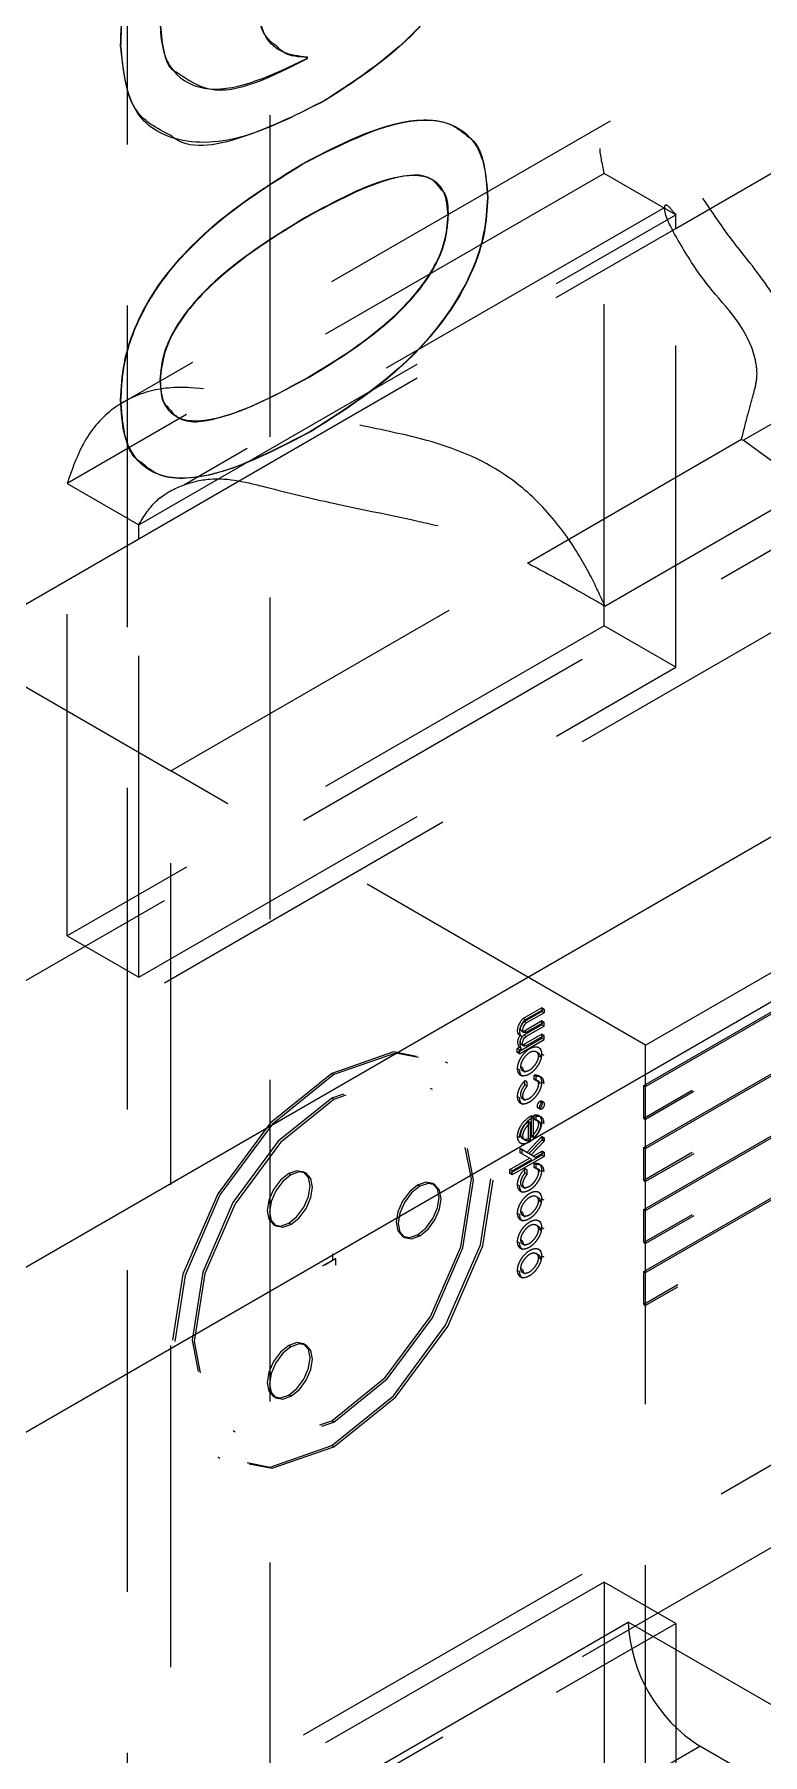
# Model space of a CAD drawing. Header units: millimetres. Extents: x 0 to 841, y 0 to 2287.
# Drawn here: x 575.05 to 577.93, y 208.22 to 215.01 of the extents above; entities that cross this region are included whole.
import ezdxf

# ---------------------------------------------------------------- set-up
doc = ezdxf.new("R2010")
doc.units = ezdxf.units.MM
doc.header["$PDSIZE"] = -1
doc.linetypes.add('HIDDEN', pattern=[1.905, 1.27, -0.635])

msp = doc.modelspace()

# ---------------------------------------------------------------- linework, layer by layer
at = {"color": 7, "linetype": 'HIDDEN', "lineweight": 18}
for p, q in [((575.4159, 215.8496), (575.4159, 205.8061)), ((575.9816, 205.8061), (575.9816, 215.8496)), ((575.3906, 214.9693), (575.392, 214.9685)), ((576.1268, 214.925), (576.1283, 214.9242)), ((576.1268, 214.9198), (576.1283, 214.9189)), ((576.1283, 214.9189), (576.1283, 214.9242)), ((577.3241, 214.6719), (575.3909, 213.5558)), ((577.5833, 214.2479), (578.3137, 214.6695)), ((576.1091, 214.504), (576.1105, 214.5032)), ((577.3004, 214.4659), (575.1791, 213.2413)), ((577.3004, 212.6793), (577.3004, 214.4659)), ((577.5833, 214.3026), (577.3004, 214.4659)), ((575.462, 213.078), (577.5833, 214.3026)), ((577.5401, 214.3314), (575.6434, 213.2365)), ((576.6841, 214.3008), (576.6855, 214.2999)), ((577.5833, 214.2479), (577.5833, 214.3026)), ((575.462, 213.0232), (577.5833, 214.2479)), ((577.5833, 212.516), (577.5833, 214.2479)), ((577.8504, 213.4118), (579.2662, 214.2292)), ((576.1338, 213.662), (576.1353, 213.6611)), ((575.3906, 213.5715), (575.392, 213.5707)), ((576.9975, 212.9273), (577.8436, 213.4158)), ((578.1092, 213.2226), (577.8504, 213.4118)), ((575.1791, 211.4547), (575.1791, 213.2413)), ((575.1791, 213.2413), (575.462, 213.078)), ((577.3036, 212.7575), (578.1092, 213.2226)), ((575.462, 213.0232), (575.462, 213.078)), ((574.4635, 210.9599), (578.016, 213.0107)), ((574.7316, 212.6016), (575.462, 213.0232)), ((575.462, 211.2914), (575.462, 213.0232)), ((577.4645, 211.0239), (580.9547, 213.0387)), ((575.5892, 212.1065), (577.005, 212.9238)), ((577.4575, 210.8647), (580.9476, 212.8795)), ((577.4645, 210.8606), (580.9547, 212.8754)), ((578.3137, 212.856), (574.7316, 210.7881)), ((580.9476, 212.7489), (577.4575, 210.734)), ((580.9547, 212.7448), (577.4645, 210.7299)), ((577.3004, 212.6793), (575.1791, 211.4547)), ((577.5833, 212.516), (577.3004, 212.6793)), ((574.7316, 212.6016), (575.5892, 212.1065)), ((577.4575, 210.6197), (580.9476, 212.6345)), ((577.4645, 210.6156), (580.9547, 212.6305)), ((575.462, 211.2914), (577.5833, 212.516)), ((580.9476, 212.5039), (577.4575, 210.4891)), ((580.9547, 212.4998), (577.4645, 210.485)), ((577.4575, 210.3747), (580.9476, 212.3896)), ((577.4645, 210.3707), (580.9547, 212.3855)), ((580.9476, 212.2589), (577.4575, 210.2441)), ((580.9547, 212.2549), (577.4645, 210.24)), ((577.4575, 210.1298), (580.9476, 212.1446)), ((577.4645, 210.1257), (580.9547, 212.1405)), ((575.5892, 204.7576), (575.5892, 212.1065)), ((577.4645, 211.0239), (575.5892, 212.1065)), ((580.8919, 211.9818), (577.4575, 209.9991)), ((580.8906, 211.9729), (577.4645, 209.9951)), ((575.1791, 211.4547), (575.462, 211.2914)), ((577.0549, 211.1711), (576.9808, 211.1283)), ((577.0549, 211.1711), (577.0549, 211.1563)), ((577.0634, 211.1662), (577.0549, 211.1711)), ((576.9893, 211.1234), (576.9808, 211.1283)), ((577.0549, 211.1039), (576.9837, 211.0628)), ((577.0549, 211.1563), (576.9859, 211.1165)), ((577.0549, 211.1191), (576.9859, 211.0793)), ((576.9944, 211.1116), (576.9859, 211.1165)), ((577.0634, 211.1662), (576.9893, 211.1234)), ((577.0634, 211.1514), (576.9944, 211.1116)), ((577.0634, 211.1142), (576.9944, 211.0744)), ((577.0634, 211.1514), (577.0549, 211.1563)), ((577.0549, 211.1039), (577.0549, 211.1191)), ((577.0634, 211.1142), (577.0549, 211.1191)), ((577.0634, 211.099), (577.0549, 211.1039)), ((577.0634, 211.1662), (577.0634, 211.1514)), ((577.0634, 211.099), (577.0634, 211.1142)), ((576.9573, 210.9947), (577.0549, 211.051)), ((576.9658, 210.9898), (577.0634, 211.0461)), ((576.9677, 211.0622), (576.9761, 211.0573)), ((576.9771, 211.0568), (576.9686, 211.0617)), ((576.9755, 211.0787), (576.984, 211.0738)), ((577.0549, 211.0669), (576.9837, 211.0258)), ((576.9922, 211.0579), (576.9837, 211.0628)), ((576.9944, 211.0744), (576.9859, 211.0793)), ((577.0634, 211.099), (576.9922, 211.0579)), ((577.0634, 211.062), (576.9922, 211.0209)), ((577.0549, 211.051), (577.0549, 211.0669)), ((577.0634, 211.062), (577.0549, 211.0669)), ((577.0634, 211.0461), (577.0549, 211.051)), ((577.0634, 211.0461), (577.0634, 211.062)), ((576.9573, 211.0106), (576.965, 211.015)), ((576.9573, 210.9947), (576.9573, 211.0106)), ((576.9658, 211.0057), (576.9573, 211.0106)), ((576.9658, 210.9898), (576.9573, 210.9947)), ((576.9735, 211.0101), (576.965, 211.015)), ((576.9658, 211.0057), (576.9735, 211.0101)), ((576.9658, 210.9898), (576.9658, 211.0057)), ((576.9744, 211.0257), (576.9829, 211.0208)), ((576.9922, 211.0209), (576.9837, 211.0258)), ((577.041, 210.9919), (577.0325, 210.9968)), ((577.0507, 210.9755), (577.0422, 210.9804)), ((577.0514, 211.0081), (577.0429, 211.013)), ((577.0634, 210.9829), (577.0549, 210.9878)), ((577.4645, 210.8606), (577.4645, 211.0239)), ((576.233, 210.9072), (576.2245, 210.9121)), ((576.683, 210.9518), (576.6745, 210.9567)), ((576.9658, 210.9265), (576.9573, 210.9314)), ((576.9693, 210.9062), (576.9778, 210.9013)), ((576.9785, 210.9339), (576.97, 210.9388)), ((576.9797, 210.9224), (576.9882, 210.9175)), ((577.0242, 210.888), (577.0242, 210.9047)), ((577.0327, 210.8998), (577.0242, 210.9047)), ((577.0327, 210.8831), (577.0327, 210.8998)), ((577.0531, 210.8962), (577.0446, 210.9011)), ((576.623, 210.8478), (576.6145, 210.8527)), ((576.988, 210.867), (576.988, 210.8838)), ((576.9965, 210.8789), (576.988, 210.8838)), ((576.9965, 210.8621), (576.988, 210.867)), ((576.9965, 210.8621), (576.9965, 210.8789)), ((577.0327, 210.8831), (577.0242, 210.888)), ((577.0492, 210.8724), (577.0407, 210.8773)), ((577.0634, 210.872), (577.0549, 210.8769)), ((577.4575, 210.8647), (577.4645, 210.8606)), ((577.4575, 210.734), (577.4575, 210.8647)), ((577.4645, 210.7299), (577.4645, 210.8606)), ((576.233, 210.8092), (576.2245, 210.8141)), ((576.9658, 210.8157), (576.9573, 210.8206)), ((576.9693, 210.7953), (576.9778, 210.7904)), ((576.9796, 210.8116), (576.988, 210.8067)), ((577.039, 210.7758), (577.0475, 210.7709)), ((577.055, 210.7962), (577.0465, 210.8011)), ((577.055, 210.7717), (577.0465, 210.7766)), ((577.0625, 210.7969), (577.054, 210.8018)), ((577.0016, 210.6548), (577.0016, 210.7227)), ((577.0101, 210.7178), (577.0016, 210.7227)), ((577.0101, 210.6499), (577.0101, 210.7178)), ((577.0131, 210.6619), (577.0131, 210.7439)), ((577.0215, 210.739), (577.0131, 210.7439)), ((577.0215, 210.657), (577.0215, 210.739)), ((577.0242, 210.7306), (577.0242, 210.7473)), ((577.0327, 210.7424), (577.0242, 210.7473)), ((577.0327, 210.7257), (577.0242, 210.7306)), ((577.0327, 210.7257), (577.0327, 210.7424)), ((577.0486, 210.7164), (577.0401, 210.7213)), ((577.0531, 210.7388), (577.0446, 210.7437)), ((577.0634, 210.7146), (577.0549, 210.7195)), ((577.4575, 210.734), (577.4645, 210.7299)), ((577.4645, 210.6156), (577.4645, 210.7299)), ((576.9658, 210.6583), (576.9573, 210.6632)), ((576.9693, 210.6379), (576.9778, 210.633)), ((576.9743, 210.6582), (576.9767, 210.6569)), ((576.9823, 210.6537), (576.9828, 210.6533)), ((576.995, 210.6), (577.0549, 210.6622)), ((577.0101, 210.6499), (577.0016, 210.6548)), ((577.0549, 210.6487), (577.0034, 210.5952)), ((577.0035, 210.5951), (577.0634, 210.6573)), ((577.0634, 210.6438), (577.0119, 210.5903)), ((577.0215, 210.657), (577.0131, 210.6619)), ((577.0549, 210.6622), (577.0549, 210.6487)), ((577.0634, 210.6573), (577.0549, 210.6622)), ((577.0634, 210.6438), (577.0549, 210.6487)), ((577.0634, 210.6573), (577.0634, 210.6438)), ((577.0549, 210.5893), (576.9286, 210.5164)), ((576.9286, 210.5325), (577.0061, 210.5772)), ((577.0634, 210.5844), (576.9371, 210.5115)), ((576.9371, 210.5276), (577.0146, 210.5723)), ((576.9686, 210.5989), (576.9686, 210.6152)), ((576.995, 210.6), (576.9686, 210.6152)), ((576.9771, 210.6103), (576.9686, 210.6152)), ((577.0061, 210.5772), (576.9686, 210.5989)), ((576.9771, 210.594), (576.9686, 210.5989)), ((576.9771, 210.594), (576.9771, 210.6103)), ((577.0034, 210.5952), (576.995, 210.6)), ((577.0034, 210.5952), (576.995, 210.6)), ((577.0203, 210.5854), (577.0034, 210.5952)), ((577.0119, 210.5903), (577.0034, 210.5952)), ((577.0146, 210.5723), (577.0061, 210.5772)), ((577.0146, 210.5723), (577.0061, 210.5772)), ((577.0203, 210.5854), (577.0549, 210.6054)), ((577.0288, 210.5805), (577.0203, 210.5854)), ((577.0288, 210.5805), (577.0203, 210.5854)), ((577.0288, 210.5805), (577.0634, 210.6005)), ((577.0549, 210.6054), (577.0549, 210.5893)), ((577.0634, 210.6005), (577.0549, 210.6054)), ((577.0634, 210.5844), (577.0549, 210.5893)), ((577.0634, 210.6005), (577.0634, 210.5844)), ((577.4575, 210.6197), (577.4645, 210.6156)), ((577.4575, 210.4891), (577.4575, 210.6197)), ((577.4645, 210.485), (577.4645, 210.6156)), ((576.0633, 210.5118), (576.0548, 210.5167)), ((576.1233, 210.5177), (576.1148, 210.5226)), ((576.9286, 210.5164), (576.9286, 210.5325)), ((576.9371, 210.5276), (576.9286, 210.5325)), ((576.9371, 210.5115), (576.9286, 210.5164)), ((576.9371, 210.5115), (576.9371, 210.5276)), ((576.988, 210.5192), (576.988, 210.536)), ((576.9965, 210.5311), (576.988, 210.536)), ((576.9965, 210.5143), (576.988, 210.5192)), ((576.9965, 210.5143), (576.9965, 210.5311)), ((577.0242, 210.5401), (577.0242, 210.5569)), ((577.0327, 210.552), (577.0242, 210.5569)), ((577.0327, 210.5352), (577.0242, 210.5401)), ((577.0327, 210.5352), (577.0327, 210.552)), ((577.0492, 210.5246), (577.0407, 210.5295)), ((577.0531, 210.5484), (577.0446, 210.5533)), ((577.0634, 210.5242), (577.0549, 210.5291)), ((576.5724, 210.4662), (576.5639, 210.4711)), ((576.6324, 210.4722), (576.6239, 210.4771)), ((576.9658, 210.4679), (576.9573, 210.4728)), ((576.9693, 210.4475), (576.9778, 210.4426)), ((576.9796, 210.4638), (576.988, 210.4589)), ((577.041, 210.4206), (577.0325, 210.4255)), ((577.0514, 210.4368), (577.0429, 210.4417)), ((577.4575, 210.4891), (577.4645, 210.485)), ((577.4645, 210.3707), (577.4645, 210.485)), ((576.9658, 210.3552), (576.9573, 210.3601)), ((576.9785, 210.3625), (576.97, 210.3674)), ((577.0507, 210.4042), (577.0422, 210.4091)), ((577.0634, 210.4115), (577.0549, 210.4164)), ((577.4575, 210.3747), (577.4645, 210.3707)), ((577.4575, 210.2441), (577.4575, 210.3747)), ((577.4645, 210.24), (577.4645, 210.3707)), ((575.9948, 210.3147), (576.0033, 210.3099)), ((576.0633, 210.3158), (576.0548, 210.3207)), ((576.9693, 210.3348), (576.9778, 210.3299)), ((576.9797, 210.351), (576.9882, 210.3461)), ((577.041, 210.3079), (577.0325, 210.3128)), ((577.0507, 210.2915), (577.0422, 210.2964)), ((577.0514, 210.3241), (577.0429, 210.329)), ((577.0634, 210.2988), (577.0549, 210.3037)), ((576.5039, 210.2692), (576.5124, 210.2643)), ((576.5724, 210.2703), (576.5639, 210.2752)), ((576.9658, 210.2425), (576.9573, 210.2474)), ((576.9693, 210.2221), (576.9778, 210.2172)), ((576.9785, 210.2498), (576.97, 210.2547)), ((576.9797, 210.2383), (576.9882, 210.2334)), ((577.4575, 210.2441), (577.4645, 210.24)), ((577.4645, 210.1257), (577.4645, 210.24)), ((577.041, 210.1952), (577.0325, 210.2001)), ((577.0507, 210.1788), (577.0422, 210.1837)), ((577.0514, 210.2114), (577.0429, 210.2163)), ((577.0634, 210.1861), (577.0549, 210.191)), ((576.9658, 210.1298), (576.9573, 210.1347)), ((576.9693, 210.1095), (576.9778, 210.1046)), ((576.9785, 210.1372), (576.97, 210.1421)), ((576.9797, 210.1257), (576.9882, 210.1208)), ((577.4575, 210.1298), (577.4645, 210.1257)), ((577.4575, 209.9991), (577.4575, 210.1298)), ((577.4645, 209.9951), (577.4645, 210.1257)), ((577.4575, 209.9991), (577.4645, 209.9951)), ((577.4645, 203.8907), (577.4645, 209.9951)), ((576.0633, 209.8329), (576.0548, 209.8378)), ((576.1233, 209.8388), (576.1148, 209.8437)), ((575.9948, 209.6359), (576.0033, 209.631)), ((576.0633, 209.6369), (576.0548, 209.6418)), ((576.233, 209.5354), (576.2245, 209.5403)), ((575.8346, 209.5017), (575.8431, 209.4968)), ((576.233, 209.4374), (576.2245, 209.4423)), ((574.4635, 207.3476), (578.016, 209.3984)), ((575.7746, 209.3978), (575.7831, 209.3929)), ((578.3137, 209.2437), (574.7316, 207.1758)), ((577.3004, 208.9037), (575.1791, 207.6791)), ((577.3004, 208.9037), (577.3004, 207.117)), ((577.5833, 208.7404), (577.3004, 208.9037)), ((575.462, 207.5158), (577.5833, 208.7404)), ((577.5833, 208.7404), (577.5833, 207.0085))]:
    msp.add_line(p, q, dxfattribs=at)
at = {"color": 7, "linetype": 'Continuous', "lineweight": 25}
for p, q in [((576.1268, 214.9198), (576.1268, 214.925)), ((576.1988, 214.755), (576.2002, 214.7542)), ((576.8393, 214.3711), (576.8408, 214.3703)), ((576.1247, 214.294), (576.1261, 214.2932)), ((575.5458, 213.6499), (575.5473, 213.6491)), ((576.1425, 213.4479), (576.1439, 213.4471)), ((571.7389, 208.2554), (580.5071, 213.3171)), ((580.7899, 212.8272), (572.0218, 207.7655)), ((576.1937, 208.0512), (577.3958, 208.7451)), ((578.1029, 208.3369), (577.3958, 208.7451)), ((576.4766, 207.5613), (577.6786, 208.2552)), ((578.1029, 208.0103), (577.6786, 208.2552))]:
    msp.add_line(p, q, dxfattribs=at)
at = {"color": 7, "linetype": 'Continuous'}
for p, q in [((576.2288, 210.1748), (576.1869, 210.1506)), ((576.2398, 210.1792), (576.1979, 210.155)), ((576.2398, 210.1792), (576.1979, 210.155)), ((576.2288, 210.1748), (576.2288, 210.1989)), ((576.2398, 210.1792), (576.2398, 210.155)), ((576.2398, 210.1792), (576.2398, 210.155))]:
    msp.add_line(p, q, dxfattribs=at)
at = {"color": 7, "linetype": 'HIDDEN', "lineweight": 18, "flags": 128}
for points in [[(576.9686, 211.0617), (576.9635, 211.0658), (576.9601, 211.0723), (576.9588, 211.0807), (576.9596, 211.0904), (576.9624, 211.1007), (576.9672, 211.111), (576.9735, 211.1204), (576.9808, 211.1283)], [(576.9771, 211.0568), (576.972, 211.0609), (576.9686, 211.0674), (576.9673, 211.0758), (576.9681, 211.0855), (576.9709, 211.0958), (576.9757, 211.1061), (576.9819, 211.1155), (576.9893, 211.1234)], [(576.9859, 211.0793), (576.98, 211.0776), (576.9751, 211.0789), (576.9719, 211.0829), (576.9708, 211.0892), (576.9719, 211.0967), (576.9751, 211.1044), (576.98, 211.1114), (576.9859, 211.1165)], [(576.9944, 211.0744), (576.9885, 211.0727), (576.9836, 211.074), (576.9804, 211.078), (576.9793, 211.0843), (576.9804, 211.0918), (576.9836, 211.0995), (576.9885, 211.1065), (576.9944, 211.1116)], [(576.9837, 211.0258), (576.9782, 211.0247), (576.9737, 211.0262), (576.9707, 211.0302), (576.9697, 211.0362), (576.9707, 211.0434), (576.9737, 211.0508), (576.9782, 211.0576), (576.9837, 211.0628)], [(576.9922, 211.0209), (576.9867, 211.0198), (576.9822, 211.0213), (576.9792, 211.0253), (576.9782, 211.0313), (576.9792, 211.0385), (576.9822, 211.0459), (576.9867, 211.0527), (576.9922, 211.0579)], [(576.2245, 209.4423), (576.4681, 209.6389), (576.6745, 209.9173), (576.8125, 210.2354), (576.8609, 210.5446), (576.8125, 210.7979), (576.6745, 210.9566), (576.4681, 210.9968), (576.2245, 210.9121)], [(576.233, 209.4374), (576.4766, 209.634), (576.683, 209.9125), (576.821, 210.2305), (576.8694, 210.5397), (576.821, 210.793), (576.683, 210.9517), (576.4766, 210.9919), (576.233, 210.9072)], [(576.2245, 210.9121), (575.981, 210.7156), (575.7745, 210.4371), (575.6366, 210.119), (575.5881, 209.8098), (575.6366, 209.5566), (575.7745, 209.3978), (575.981, 209.3577), (576.2245, 209.4423)], [(576.233, 210.9072), (575.9895, 210.7107), (575.783, 210.4322), (575.6451, 210.1141), (575.5966, 209.8049), (575.6451, 209.5517), (575.783, 209.3929), (575.9895, 209.3528), (576.233, 209.4374)], [(576.2245, 209.5403), (576.4356, 209.7106), (576.6145, 209.952), (576.7341, 210.2276), (576.7761, 210.4956), (576.7341, 210.7151), (576.6145, 210.8527), (576.4356, 210.8875), (576.2245, 210.8141)], [(576.233, 209.5354), (576.4441, 209.7057), (576.623, 209.9471), (576.7426, 210.2227), (576.7846, 210.4907), (576.7426, 210.7102), (576.623, 210.8478), (576.4441, 210.8826), (576.233, 210.8092)], [(576.2245, 210.8141), (576.0135, 210.6438), (575.8345, 210.4024), (575.715, 210.1268), (575.673, 209.8588), (575.715, 209.6393), (575.8345, 209.5017), (576.0135, 209.4669), (576.2245, 209.5403)], [(576.233, 210.8092), (576.022, 210.6389), (575.843, 210.3975), (575.7235, 210.1219), (575.6815, 209.8539), (575.7235, 209.6344), (575.843, 209.4968), (576.022, 209.462), (576.233, 209.5354)], [(577.0465, 210.8011), (577.0424, 210.7978), (577.039, 210.7932), (577.0367, 210.7879), (577.0359, 210.7827), (577.0367, 210.7785), (577.039, 210.7758), (577.0424, 210.7752), (577.0465, 210.7766)], [(577.055, 210.7962), (577.0509, 210.7929), (577.0475, 210.7883), (577.0452, 210.783), (577.0444, 210.7778), (577.0452, 210.7736), (577.0475, 210.7709), (577.0509, 210.7703), (577.055, 210.7717)], [(577.0465, 210.7766), (577.0506, 210.7799), (577.054, 210.7845), (577.0563, 210.7898), (577.0571, 210.795), (577.0563, 210.7992), (577.054, 210.8018), (577.0506, 210.8025), (577.0465, 210.8011)], [(577.055, 210.7717), (577.059, 210.775), (577.0625, 210.7796), (577.0648, 210.7849), (577.0656, 210.7901), (577.0648, 210.7943), (577.0625, 210.7969), (577.059, 210.7976), (577.055, 210.7962)], [(576.0548, 210.5167), (576.0224, 210.4905), (575.9948, 210.4533), (575.9764, 210.4109), (575.97, 210.3697), (575.9764, 210.3359), (575.9948, 210.3148), (576.0224, 210.3094), (576.0548, 210.3207)], [(576.0633, 210.5118), (576.0308, 210.4856), (576.0033, 210.4484), (575.9849, 210.406), (575.9785, 210.3648), (575.9849, 210.331), (576.0033, 210.3099), (576.0308, 210.3045), (576.0633, 210.3158)], [(576.0548, 210.3207), (576.0873, 210.3469), (576.1148, 210.384), (576.1332, 210.4264), (576.1397, 210.4677), (576.1332, 210.5014), (576.1148, 210.5226), (576.0873, 210.5279), (576.0548, 210.5167)], [(576.0633, 210.3158), (576.0958, 210.342), (576.1233, 210.3791), (576.1417, 210.4215), (576.1482, 210.4628), (576.1417, 210.4965), (576.1233, 210.5177), (576.0958, 210.523), (576.0633, 210.5118)], [(576.5639, 210.4711), (576.5315, 210.4449), (576.5039, 210.4078), (576.4856, 210.3654), (576.4791, 210.3242), (576.4856, 210.2904), (576.5039, 210.2692), (576.5315, 210.2639), (576.5639, 210.2752)], [(576.5724, 210.4662), (576.54, 210.44), (576.5124, 210.4029), (576.494, 210.3605), (576.4876, 210.3193), (576.494, 210.2855), (576.5124, 210.2643), (576.54, 210.259), (576.5724, 210.2703)], [(576.5639, 210.2752), (576.5964, 210.3014), (576.6239, 210.3385), (576.6423, 210.3809), (576.6488, 210.4221), (576.6423, 210.4559), (576.6239, 210.4771), (576.5964, 210.4824), (576.5639, 210.4711)], [(576.5724, 210.2703), (576.6049, 210.2965), (576.6324, 210.3336), (576.6508, 210.376), (576.6573, 210.4172), (576.6508, 210.451), (576.6324, 210.4722), (576.6049, 210.4775), (576.5724, 210.4662)], [(576.0548, 209.8378), (576.0224, 209.8116), (575.9948, 209.7745), (575.9764, 209.7321), (575.97, 209.6908), (575.9764, 209.6571), (575.9948, 209.6359), (576.0224, 209.6305), (576.0548, 209.6418)], [(576.0633, 209.8329), (576.0308, 209.8067), (576.0033, 209.7696), (575.9849, 209.7272), (575.9785, 209.6859), (575.9849, 209.6522), (576.0033, 209.631), (576.0308, 209.6256), (576.0633, 209.6369)], [(576.0548, 209.6418), (576.0873, 209.668), (576.1148, 209.7052), (576.1332, 209.7476), (576.1397, 209.7888), (576.1332, 209.8226), (576.1148, 209.8437), (576.0873, 209.8491), (576.0548, 209.8378)], [(576.0633, 209.6369), (576.0958, 209.6631), (576.1233, 209.7003), (576.1417, 209.7427), (576.1482, 209.7839), (576.1417, 209.8177), (576.1233, 209.8388), (576.0958, 209.8442), (576.0633, 209.8329)]]:
    msp.add_lwpolyline(points, dxfattribs=at)
at = {"color": 7, "linetype": 'HIDDEN', "lineweight": 18}
for centre in [(576.9971, 211.036), (577.0056, 211.0311)]:
    msp.add_arc(centre, 0.0383, 137.97877, 213.19898, dxfattribs=at)
at = {"color": 7, "linetype": 'Continuous', "lineweight": 25}
msp.add_arc((578.0099, 208.7731), 0.6147, 182.60548, 237.39452, dxfattribs=at)
for points, knots in [([(576.8393, 215.6594), (576.8345, 215.5922), (576.825, 215.4579), (576.726, 215.2376), (576.5208, 214.964), (576.3315, 214.8411), (576.1988, 214.755)], [0, 0, 0, 0, 0.186896, 0.373408, 0.560454, 1, 1, 1, 1]), ([(576.8408, 215.6586), (576.836, 215.5914), (576.8264, 215.4571), (576.7275, 215.2368), (576.5222, 214.9631), (576.333, 214.8403), (576.2002, 214.7542)], [0, 0, 0, 0, 0.186896, 0.373408, 0.560454, 1, 1, 1, 1]), ([(575.3906, 214.9693), (575.3919, 215.0241), (575.3942, 215.1219), (575.4306, 215.2295), (575.4467, 215.2767)], [0, 0, 0, 0, 0.5605669, 1, 1, 1, 1]), ([(576.1268, 214.925), (576.0943, 214.9284), (576.0294, 214.9352), (575.9424, 215.0105), (575.9317, 215.1175), (575.9253, 215.1827)], [0, 0, 0, 0, 0.280952, 0.561359, 1, 1, 1, 1]), ([(575.5458, 215.063), (575.548, 215.0257), (575.5523, 214.9511), (575.6069, 214.8402), (575.788, 214.7577), (575.9914, 214.8549), (576.1268, 214.9198)], [0, 0, 0, 0, 0.125783, 0.251438, 0.501292, 1, 1, 1, 1]), ([(575.5473, 215.0621), (575.5501, 215.0259), (575.5558, 214.9536), (575.5786, 214.8801), (575.6089, 214.8668), (575.6141, 214.8645)], [0, 0, 0, 0, 0.452924, 0.905391, 1, 1, 1, 1]), ([(576.1988, 214.755), (576.0939, 214.7006), (575.8844, 214.592), (575.6128, 214.5735), (575.4205, 214.6996), (575.4006, 214.8794), (575.3906, 214.9693)], [0, 0, 0, 0, 0.281081, 0.561004, 0.78058, 1, 1, 1, 1]), ([(576.1283, 214.9242), (576.0943, 214.9255), (576.0461, 214.9272), (576.0149, 214.9599), (576.0057, 214.9695)], [0, 0, 0, 0, 0.705105, 1, 1, 1, 1]), ([(576.2002, 214.7542), (576.0974, 214.7031), (575.8922, 214.6012), (575.6666, 214.5527), (575.5942, 214.6112), (575.5884, 214.6158)], [0, 0, 0, 0, 0.480515, 0.959052, 1, 1, 1, 1]), ([(576.1091, 214.504), (576.2762, 214.5903), (576.4855, 214.6982), (576.6948, 214.6666), (576.7794, 214.6107), (576.8313, 214.5085), (576.8366, 214.4169), (576.8393, 214.3711)], [0, 0, 0, 0, 0.498571, 0.624047, 0.74937, 0.874591, 1, 1, 1, 1]), ([(576.7623, 214.6111), (576.7668, 214.6083), (576.7993, 214.5873), (576.8311, 214.5053), (576.8375, 214.4153), (576.8408, 214.3703)], [0, 0, 0, 0, 0.073335, 0.536321, 1, 1, 1, 1]), ([(575.3906, 213.5715), (575.3931, 213.619), (575.3981, 213.714), (575.4483, 213.8718), (575.5329, 214.0208), (575.744, 214.277), (575.9469, 214.4032), (576.1091, 214.504)], [0, 0, 0, 0, 0.125298, 0.250402, 0.375539, 0.5009, 1, 1, 1, 1]), ([(576.6841, 214.3008), (576.6813, 214.3326), (576.6758, 214.3964), (576.6043, 214.4658), (576.4133, 214.4517), (576.2403, 214.3571), (576.1247, 214.294)], [0, 0, 0, 0, 0.12494, 0.249776, 0.498918, 1, 1, 1, 1]), ([(576.6589, 214.3998), (576.6471, 214.4153), (576.605, 214.4704), (576.4109, 214.4466), (576.2402, 214.3546), (576.1261, 214.2932)], [0, 0, 0, 0, 0.115235, 0.409057, 1, 1, 1, 1]), ([(576.8393, 214.3711), (576.8368, 214.3246), (576.8318, 214.2317), (576.7816, 214.0776), (576.7005, 213.932), (576.4998, 213.6746), (576.3012, 213.5485), (576.1425, 213.4479)], [0, 0, 0, 0, 0.125348, 0.250544, 0.375839, 0.501288, 1, 1, 1, 1]), ([(576.8408, 214.3703), (576.8382, 214.3238), (576.8332, 214.2309), (576.783, 214.0768), (576.7019, 213.9312), (576.5012, 213.6737), (576.3026, 213.5477), (576.1439, 213.4471)], [0, 0, 0, 0, 0.125348, 0.250544, 0.375839, 0.501288, 1, 1, 1, 1]), ([(576.1338, 213.662), (576.2486, 213.7318), (576.4203, 213.8363), (576.6088, 214.0454), (576.6764, 214.1967), (576.6815, 214.2661), (576.6841, 214.3008)], [0, 0, 0, 0, 0.500924, 0.750026, 0.874946, 1, 1, 1, 1]), ([(576.1247, 214.294), (576.0069, 214.2224), (575.8305, 214.1152), (575.6338, 213.9119), (575.5557, 213.758), (575.5491, 213.6859), (575.5458, 213.6499)], [0, 0, 0, 0, 0.501183, 0.75055, 0.875267, 1, 1, 1, 1]), ([(576.1261, 214.2932), (576.0083, 214.2216), (575.8319, 214.1144), (575.6352, 213.911), (575.5571, 213.7572), (575.5505, 213.6851), (575.5473, 213.6491)], [0, 0, 0, 0, 0.501183, 0.75055, 0.875267, 1, 1, 1, 1]), ([(575.5458, 213.6499), (575.5489, 213.6165), (575.5549, 213.5499), (575.6312, 213.4792), (575.8318, 213.4968), (576.0129, 213.5958), (576.1338, 213.662)], [0, 0, 0, 0, 0.124919, 0.249719, 0.49894, 1, 1, 1, 1]), ([(575.5473, 213.6491), (575.5481, 213.6131), (575.5491, 213.5695), (575.5716, 213.5489), (575.5755, 213.5453)], [0, 0, 0, 0, 0.8244592, 1, 1, 1, 1]), ([(576.1425, 213.4479), (575.9714, 213.3581), (575.7574, 213.2459), (575.5389, 213.269), (575.4517, 213.3258), (575.3984, 213.4303), (575.3932, 213.5244), (575.3906, 213.5715)], [0, 0, 0, 0, 0.498832, 0.62425, 0.74948, 0.874644, 1, 1, 1, 1]), ([(576.1439, 213.4471), (575.9739, 213.3588), (575.7611, 213.2484), (575.544, 213.2649), (575.4943, 213.3056), (575.4715, 213.3243)], [0, 0, 0, 0, 0.682699, 0.854345, 1, 1, 1, 1])]:
    msp.add_open_spline(points, degree=3, knots=knots, dxfattribs=at)
at = {"color": 7, "linetype": 'HIDDEN', "lineweight": 18}
for points, knots in [([(575.392, 214.9685), (575.3933, 215.0233), (575.3956, 215.1211), (575.4321, 215.2287), (575.4481, 215.2759)], [0, 0, 0, 0, 0.5605669, 1, 1, 1, 1]), ([(576.0057, 214.9695), (575.9911, 214.9803), (575.9373, 215.0201), (575.9311, 215.1137), (575.9267, 215.1819)], [0, 0, 0, 0, 0.2708111, 1, 1, 1, 1]), ([(575.5884, 214.6158), (575.5337, 214.6435), (575.4175, 214.7023), (575.4009, 214.8764), (575.392, 214.9685)], [0, 0, 0, 0, 0.471332, 1, 1, 1, 1]), ([(575.6141, 214.8645), (575.6549, 214.8366), (575.7867, 214.7462), (575.9888, 214.8484), (576.1283, 214.9189)], [0, 0, 0, 0, 0.309544, 1, 1, 1, 1]), ([(576.1105, 214.5032), (576.2767, 214.588), (576.4847, 214.6942), (576.6924, 214.6692), (576.7404, 214.6293), (576.7623, 214.6111)], [0, 0, 0, 0, 0.683409, 0.855404, 1, 1, 1, 1]), ([(578.1092, 213.2226), (578.1183, 213.2788), (578.1378, 213.3983), (578.1308, 213.5995), (578.0688, 213.8072), (577.9548, 214.0215), (577.8238, 214.1734), (577.7126, 214.3329), (577.5987, 214.5068), (577.4789, 214.6574), (577.3662, 214.6942), (577.3043, 214.6688), (577.2729, 214.5855), (577.2916, 214.5044), (577.3004, 214.4659)], [0, 0, 0, 0, 0.061108, 0.130136, 0.206542, 0.279471, 0.400853, 0.500921, 0.602941, 0.719465, 0.790615, 0.860987, 0.934084, 1, 1, 1, 1]), ([(575.392, 213.5707), (575.3945, 213.6182), (575.3995, 213.7132), (575.4497, 213.871), (575.5343, 214.02), (575.7455, 214.2762), (575.9483, 214.4024), (576.1105, 214.5032)], [0, 0, 0, 0, 0.125298, 0.250402, 0.375539, 0.5009, 1, 1, 1, 1]), ([(576.6855, 214.2999), (576.6848, 214.3343), (576.6839, 214.376), (576.6627, 214.3962), (576.6589, 214.3998)], [0, 0, 0, 0, 0.821624, 1, 1, 1, 1]), ([(576.1353, 213.6611), (576.25, 213.731), (576.4218, 213.8355), (576.6102, 214.0446), (576.6778, 214.1959), (576.6829, 214.2653), (576.6855, 214.2999)], [0, 0, 0, 0, 0.500924, 0.750026, 0.874946, 1, 1, 1, 1]), ([(577.8436, 213.4158), (577.8519, 213.4494), (577.8667, 213.5097), (577.8907, 213.5937), (577.9087, 213.664), (577.8842, 213.8436), (577.7394, 213.9715), (577.614, 214.1618), (577.5418, 214.292), (577.538, 214.3375), (577.5467, 214.3477), (577.5707, 214.3181), (577.5833, 214.3026)], [0, 0, 0, 0, 0.059051, 0.106137, 0.14919, 0.200818, 0.503348, 0.66512, 0.796711, 0.863295, 0.928368, 1, 1, 1, 1]), ([(577.3036, 212.7575), (577.2853, 212.7978), (577.2464, 212.8837), (577.1559, 213.0367), (577.0181, 213.2006), (576.7999, 213.3548), (576.54, 213.4322), (576.247, 213.4869), (575.9605, 213.5611), (575.7002, 213.6306), (575.4941, 213.6134), (575.3452, 213.5379), (575.2392, 213.4115), (575.1984, 213.2961), (575.1791, 213.2413)], [0, 0, 0, 0, 0.061108, 0.130136, 0.206542, 0.279471, 0.400853, 0.500921, 0.602941, 0.719465, 0.790615, 0.860987, 0.934084, 1, 1, 1, 1]), ([(575.5755, 213.5453), (575.5882, 213.5293), (575.6332, 213.4727), (575.8372, 213.5006), (576.0159, 213.5968), (576.1353, 213.6611)], [0, 0, 0, 0, 0.1157392, 0.4094649, 1, 1, 1, 1]), ([(575.4715, 213.3243), (575.4672, 213.3271), (575.4338, 213.3479), (575.4014, 213.432), (575.3952, 213.5244), (575.392, 213.5707)], [0, 0, 0, 0, 0.069815, 0.534551, 1, 1, 1, 1]), ([(577.8436, 213.4158), (577.8449, 213.415), (577.8471, 213.4137), (577.8494, 213.4124), (577.8504, 213.4118)], [0, 0, 0, 0, 0.56, 1, 1, 1, 1]), ([(575.462, 213.078), (575.4839, 213.1134), (575.5256, 213.181), (575.631, 213.2366), (575.7795, 213.2747), (575.9844, 213.2211), (576.3053, 213.1436), (576.5846, 213.0934), (576.8123, 213.0311), (576.8883, 213.0149), (576.9514, 212.9813), (576.981, 212.9466), (576.9975, 212.9273)], [0, 0, 0, 0, 0.071632, 0.136705, 0.203289, 0.33488, 0.496652, 0.799182, 0.85081, 0.893863, 0.940949, 1, 1, 1, 1]), ([(577.005, 212.9238), (577.0036, 212.9245), (577.0011, 212.9256), (576.9986, 212.9268), (576.9975, 212.9273)], [0, 0, 0, 0, 0.56, 1, 1, 1, 1]), ([(577.005, 212.9238), (577.0617, 212.8934), (577.1629, 212.8391), (577.2606, 212.7825), (577.3036, 212.7575)], [0, 0, 0, 0, 0.559981, 1, 1, 1, 1]), ([(577.0549, 210.9878), (577.0547, 210.9907), (577.0544, 210.997), (577.0512, 211.0053), (577.0451, 211.0125), (577.0352, 211.0166), (577.0218, 211.0159), (577.0061, 211.0095), (576.9904, 210.9979), (576.977, 210.983), (576.9671, 210.9675), (576.961, 210.9532), (576.9578, 210.9412), (576.9575, 210.9345), (576.9573, 210.9314)], [0, 0, 0, 0, 0.053784, 0.117806, 0.194259, 0.284674, 0.388205, 0.5, 0.611795, 0.715326, 0.805741, 0.882194, 0.946216, 1, 1, 1, 1]), ([(576.9573, 210.9314), (576.9575, 210.9286), (576.9578, 210.9223), (576.961, 210.9139), (576.9671, 210.9067), (576.977, 210.9026), (576.9904, 210.9033), (577.0061, 210.9097), (577.0218, 210.9214), (577.0352, 210.9362), (577.0451, 210.9517), (577.0512, 210.966), (577.0544, 210.978), (577.0547, 210.9847), (577.0549, 210.9878)], [0, 0, 0, 0, 0.053784, 0.117806, 0.194259, 0.284674, 0.388205, 0.5, 0.611795, 0.715326, 0.805741, 0.882194, 0.946216, 1, 1, 1, 1]), ([(577.0422, 210.9804), (577.0415, 210.9844), (577.0399, 210.9927), (577.031, 210.9984), (577.0196, 210.9996), (577.0061, 210.995), (576.9926, 210.984), (576.9812, 210.9696), (576.9723, 210.9536), (576.9708, 210.9436), (576.97, 210.9388)], [0, 0, 0, 0, 0.111736, 0.23533, 0.367087, 0.5, 0.632913, 0.76467, 0.888264, 1, 1, 1, 1]), ([(576.97, 210.9388), (576.9708, 210.9348), (576.9723, 210.9265), (576.9812, 210.9209), (576.9926, 210.9197), (577.0061, 210.9242), (577.0196, 210.9353), (577.031, 210.9496), (577.0399, 210.9656), (577.0415, 210.9757), (577.0422, 210.9804)], [0, 0, 0, 0, 0.111736, 0.23533, 0.367087, 0.5, 0.632913, 0.76467, 0.888264, 1, 1, 1, 1]), ([(577.0507, 210.9755), (577.05, 210.9796), (577.0487, 210.9874), (577.0433, 210.9902), (577.0407, 210.9916)], [0, 0, 0, 0, 0.519592, 1, 1, 1, 1]), ([(576.9658, 210.9265), (576.966, 210.9237), (576.9663, 210.9173), (576.9695, 210.9091), (576.9735, 210.9034), (576.9772, 210.902), (576.978, 210.9017)], [0, 0, 0, 0, 0.247673, 0.542489, 0.894549, 1, 1, 1, 1]), ([(576.9785, 210.9339), (576.9792, 210.9299), (576.9805, 210.9221), (576.9859, 210.9192), (576.9885, 210.9179)], [0, 0, 0, 0, 0.519592, 1, 1, 1, 1]), ([(577.0549, 210.8769), (577.0544, 210.8819), (577.0533, 210.8924), (577.0433, 210.9046), (577.0315, 210.9047), (577.0242, 210.9047)], [0, 0, 0, 0, 0.262326, 0.545229, 1, 1, 1, 1]), ([(577.0634, 210.872), (577.0628, 210.8771), (577.0618, 210.8875), (577.0518, 210.8997), (577.04, 210.8998), (577.0327, 210.8998)], [0, 0, 0, 0, 0.262326, 0.545229, 1, 1, 1, 1]), ([(576.988, 210.8838), (576.9833, 210.8786), (576.9738, 210.8684), (576.964, 210.8505), (576.9583, 210.8339), (576.9576, 210.8249), (576.9573, 210.8206)], [0, 0, 0, 0, 0.289345, 0.578702, 0.796119, 1, 1, 1, 1]), ([(576.9573, 210.8206), (576.9575, 210.8177), (576.9578, 210.8114), (576.961, 210.803), (576.9671, 210.7958), (576.977, 210.7917), (576.9904, 210.7924), (577.0061, 210.7989), (577.0218, 210.8105), (577.0352, 210.8253), (577.0451, 210.8409), (577.0512, 210.8551), (577.0544, 210.8672), (577.0547, 210.8738), (577.0549, 210.8769)], [0, 0, 0, 0, 0.053784, 0.117806, 0.194259, 0.284674, 0.388205, 0.5, 0.611795, 0.715326, 0.805741, 0.882194, 0.946216, 1, 1, 1, 1]), ([(576.988, 210.867), (576.9849, 210.863), (576.9789, 210.8551), (576.9725, 210.842), (576.9693, 210.8293), (576.9711, 210.8191), (576.9767, 210.8125), (576.9849, 210.8092), (576.9949, 210.8095), (577.0061, 210.8137), (577.0173, 210.8224), (577.0273, 210.8337), (577.0355, 210.8465), (577.0411, 210.8595), (577.0429, 210.8718), (577.0397, 210.8808), (577.0333, 210.8865), (577.0273, 210.8875), (577.0242, 210.888)], [0, 0, 0, 0, 0.06591, 0.127752, 0.184575, 0.240344, 0.300579, 0.365486, 0.4327, 0.5, 0.5673, 0.634514, 0.699421, 0.759656, 0.815425, 0.872248, 0.93409, 1, 1, 1, 1]), ([(576.9965, 210.8621), (576.9934, 210.8581), (576.9874, 210.8502), (576.981, 210.8371), (576.9777, 210.8243), (576.9796, 210.8143), (576.9837, 210.8087), (576.9873, 210.8075), (576.9883, 210.8071)], [0, 0, 0, 0, 0.203709, 0.394847, 0.570471, 0.742836, 0.929007, 1, 1, 1, 1]), ([(577.0488, 210.872), (577.0485, 210.8731), (577.0473, 210.8774), (577.0416, 210.8814), (577.0357, 210.8825), (577.0327, 210.8831)], [0, 0, 0, 0, 0.134118, 0.553275, 1, 1, 1, 1]), ([(576.9658, 210.8157), (576.966, 210.8128), (576.9663, 210.8065), (576.9695, 210.7983), (576.9735, 210.7925), (576.9772, 210.7912), (576.978, 210.7909)], [0, 0, 0, 0, 0.247673, 0.542489, 0.894549, 1, 1, 1, 1]), ([(577.0131, 210.7439), (577.0056, 210.7396), (576.9901, 210.7309), (576.9725, 210.7092), (576.9627, 210.6897), (576.9581, 210.6755), (576.9576, 210.6672), (576.9573, 210.6632)], [0, 0, 0, 0, 0.284269, 0.585299, 0.73536, 0.873926, 1, 1, 1, 1]), ([(576.9573, 210.6632), (576.9575, 210.6603), (576.9578, 210.654), (576.961, 210.6456), (576.9671, 210.6384), (576.977, 210.6343), (576.9904, 210.635), (577.0061, 210.6415), (577.0218, 210.6531), (577.0352, 210.6679), (577.0451, 210.6835), (577.0512, 210.6977), (577.0544, 210.7098), (577.0547, 210.7165), (577.0549, 210.7195)], [0, 0, 0, 0, 0.053784, 0.117806, 0.194259, 0.284674, 0.388205, 0.5, 0.611795, 0.715326, 0.805741, 0.882194, 0.946216, 1, 1, 1, 1]), ([(577.0215, 210.739), (577.014, 210.7347), (576.9986, 210.726), (576.9809, 210.7043), (576.9711, 210.6848), (576.9666, 210.6706), (576.9661, 210.6623), (576.9658, 210.6583)], [0, 0, 0, 0, 0.284269, 0.585299, 0.73536, 0.873926, 1, 1, 1, 1]), ([(577.0016, 210.7227), (576.9976, 210.7193), (576.9895, 210.7125), (576.9795, 210.6986), (576.9722, 210.6842), (576.969, 210.67), (576.9722, 210.6594), (576.9795, 210.6534), (576.9895, 210.6511), (576.9976, 210.6536), (577.0016, 210.6548)], [0, 0, 0, 0, 0.133809, 0.265222, 0.38803, 0.5, 0.61197, 0.734778, 0.866191, 1, 1, 1, 1]), ([(577.0101, 210.7178), (577.0061, 210.7144), (576.998, 210.7076), (576.988, 210.6937), (576.9807, 210.6793), (576.9775, 210.6651), (576.9807, 210.6545), (576.988, 210.6485), (576.998, 210.6462), (577.0061, 210.6487), (577.0101, 210.6499)], [0, 0, 0, 0, 0.133809, 0.265222, 0.38803, 0.5, 0.61197, 0.734778, 0.866191, 1, 1, 1, 1]), ([(577.0131, 210.6619), (577.0196, 210.6684), (577.0292, 210.6779), (577.038, 210.6943), (577.0421, 210.7061), (577.0424, 210.7168), (577.0388, 210.7243), (577.0326, 210.7293), (577.0271, 210.7301), (577.0242, 210.7306)], [0, 0, 0, 0, 0.267845, 0.395145, 0.51294, 0.624534, 0.740912, 0.866836, 1, 1, 1, 1]), ([(577.0215, 210.657), (577.028, 210.6635), (577.0376, 210.673), (577.0465, 210.6894), (577.0506, 210.7012), (577.0509, 210.7119), (577.0473, 210.7194), (577.0411, 210.7244), (577.0356, 210.7252), (577.0327, 210.7257)], [0, 0, 0, 0, 0.267845, 0.395145, 0.51294, 0.624534, 0.740912, 0.866836, 1, 1, 1, 1]), ([(577.0549, 210.7195), (577.0544, 210.7246), (577.0533, 210.7351), (577.0433, 210.7473), (577.0315, 210.7473), (577.0242, 210.7473)], [0, 0, 0, 0, 0.262326, 0.54523, 1, 1, 1, 1]), ([(577.0634, 210.7146), (577.0628, 210.7197), (577.0618, 210.7302), (577.0518, 210.7424), (577.04, 210.7424), (577.0327, 210.7424)], [0, 0, 0, 0, 0.262326, 0.54523, 1, 1, 1, 1]), ([(576.988, 210.536), (576.9833, 210.5308), (576.9738, 210.5205), (576.964, 210.5027), (576.9583, 210.4861), (576.9576, 210.4771), (576.9573, 210.4728)], [0, 0, 0, 0, 0.289345, 0.578702, 0.796119, 1, 1, 1, 1]), ([(576.9573, 210.4728), (576.9575, 210.4699), (576.9578, 210.4636), (576.961, 210.4552), (576.9671, 210.448), (576.977, 210.4439), (576.9904, 210.4446), (577.0061, 210.4511), (577.0218, 210.4627), (577.0352, 210.4775), (577.0451, 210.4931), (577.0512, 210.5073), (577.0544, 210.5193), (577.0547, 210.526), (577.0549, 210.5291)], [0, 0, 0, 0, 0.053784, 0.117806, 0.194259, 0.284674, 0.388205, 0.5, 0.611795, 0.715326, 0.805741, 0.882194, 0.946216, 1, 1, 1, 1]), ([(576.988, 210.5192), (576.9849, 210.5152), (576.9789, 210.5073), (576.9725, 210.4942), (576.9693, 210.4815), (576.9711, 210.4712), (576.9767, 210.4647), (576.9849, 210.4614), (576.9949, 210.4617), (577.0061, 210.4659), (577.0173, 210.4745), (577.0273, 210.4859), (577.0355, 210.4986), (577.0411, 210.5117), (577.0429, 210.524), (577.0397, 210.533), (577.0333, 210.5387), (577.0273, 210.5396), (577.0242, 210.5401)], [0, 0, 0, 0, 0.06591, 0.127752, 0.184575, 0.240344, 0.300579, 0.365486, 0.4327, 0.5, 0.5673, 0.634514, 0.699421, 0.759656, 0.815425, 0.872248, 0.93409, 1, 1, 1, 1]), ([(576.9965, 210.5143), (576.9934, 210.5103), (576.9874, 210.5024), (576.981, 210.4893), (576.9777, 210.4765), (576.9796, 210.4665), (576.9837, 210.4609), (576.9873, 210.4597), (576.9883, 210.4593)], [0, 0, 0, 0, 0.2037088, 0.3948468, 0.5704708, 0.7428365, 0.9290071, 1, 1, 1, 1]), ([(577.0549, 210.5291), (577.0544, 210.5341), (577.0533, 210.5446), (577.0433, 210.5568), (577.0315, 210.5569), (577.0242, 210.5569)], [0, 0, 0, 0, 0.262326, 0.545229, 1, 1, 1, 1]), ([(577.0634, 210.5242), (577.0628, 210.5292), (577.0618, 210.5397), (577.0518, 210.5519), (577.04, 210.552), (577.0327, 210.552)], [0, 0, 0, 0, 0.262326, 0.545229, 1, 1, 1, 1]), ([(577.0488, 210.5242), (577.0485, 210.5252), (577.0473, 210.5296), (577.0416, 210.5336), (577.0357, 210.5347), (577.0327, 210.5352)], [0, 0, 0, 0, 0.134118, 0.553275, 1, 1, 1, 1]), ([(577.0549, 210.4164), (577.0547, 210.4193), (577.0544, 210.4256), (577.0512, 210.434), (577.0451, 210.4412), (577.0352, 210.4453), (577.0218, 210.4446), (577.0061, 210.4381), (576.9904, 210.4265), (576.977, 210.4117), (576.9671, 210.3961), (576.961, 210.3819), (576.9578, 210.3698), (576.9575, 210.3631), (576.9573, 210.3601)], [0, 0, 0, 0, 0.053784, 0.117806, 0.194259, 0.284674, 0.388205, 0.5, 0.611795, 0.715326, 0.805741, 0.882194, 0.946216, 1, 1, 1, 1]), ([(576.9658, 210.4679), (576.966, 210.465), (576.9663, 210.4587), (576.9695, 210.4504), (576.9735, 210.4447), (576.9772, 210.4434), (576.978, 210.443)], [0, 0, 0, 0, 0.247673, 0.542489, 0.894549, 1, 1, 1, 1]), ([(577.0422, 210.4091), (577.0415, 210.413), (577.0399, 210.4213), (577.031, 210.427), (577.0196, 210.4282), (577.0061, 210.4236), (576.9926, 210.4126), (576.9812, 210.3983), (576.9723, 210.3823), (576.9708, 210.3722), (576.97, 210.3674)], [0, 0, 0, 0, 0.111736, 0.23533, 0.367087, 0.5, 0.632913, 0.76467, 0.888264, 1, 1, 1, 1]), ([(576.9573, 210.3601), (576.9575, 210.3572), (576.9578, 210.3509), (576.961, 210.3425), (576.9671, 210.3353), (576.977, 210.3312), (576.9904, 210.3319), (577.0061, 210.3384), (577.0218, 210.35), (577.0352, 210.3648), (577.0451, 210.3804), (577.0512, 210.3946), (577.0544, 210.4067), (577.0547, 210.4134), (577.0549, 210.4164)], [0, 0, 0, 0, 0.053784, 0.117806, 0.194259, 0.284674, 0.388205, 0.5, 0.611795, 0.715326, 0.805741, 0.882194, 0.946216, 1, 1, 1, 1]), ([(576.97, 210.3674), (576.9708, 210.3635), (576.9723, 210.3551), (576.9812, 210.3495), (576.9926, 210.3483), (577.0061, 210.3529), (577.0196, 210.3639), (577.031, 210.3782), (577.0399, 210.3942), (577.0415, 210.4043), (577.0422, 210.4091)], [0, 0, 0, 0, 0.111736, 0.23533, 0.367087, 0.5, 0.632913, 0.76467, 0.888264, 1, 1, 1, 1]), ([(576.9785, 210.3625), (576.9792, 210.3585), (576.9805, 210.3507), (576.9859, 210.3479), (576.9885, 210.3465)], [0, 0, 0, 0, 0.519592, 1, 1, 1, 1]), ([(577.0507, 210.4042), (577.05, 210.4082), (577.0487, 210.416), (577.0433, 210.4188), (577.0407, 210.4202)], [0, 0, 0, 0, 0.519592, 1, 1, 1, 1]), ([(577.0549, 210.3037), (577.0547, 210.3066), (577.0544, 210.3129), (577.0512, 210.3213), (577.0451, 210.3285), (577.0352, 210.3326), (577.0218, 210.3319), (577.0061, 210.3254), (576.9904, 210.3138), (576.977, 210.299), (576.9671, 210.2834), (576.961, 210.2692), (576.9578, 210.2571), (576.9575, 210.2505), (576.9573, 210.2474)], [0, 0, 0, 0, 0.053784, 0.117806, 0.194259, 0.284674, 0.388205, 0.5, 0.611795, 0.715326, 0.805741, 0.882194, 0.946216, 1, 1, 1, 1]), ([(576.9573, 210.2474), (576.9575, 210.2445), (576.9578, 210.2382), (576.961, 210.2298), (576.9671, 210.2226), (576.977, 210.2185), (576.9904, 210.2192), (577.0061, 210.2257), (577.0218, 210.2373), (577.0352, 210.2521), (577.0451, 210.2677), (577.0512, 210.2819), (577.0544, 210.294), (577.0547, 210.3007), (577.0549, 210.3037)], [0, 0, 0, 0, 0.053784, 0.117806, 0.194259, 0.284674, 0.388205, 0.5, 0.611795, 0.715326, 0.805741, 0.882194, 0.946216, 1, 1, 1, 1]), ([(576.9658, 210.3552), (576.966, 210.3523), (576.9663, 210.346), (576.9695, 210.3378), (576.9735, 210.332), (576.9772, 210.3307), (576.978, 210.3304)], [0, 0, 0, 0, 0.247673, 0.542489, 0.894549, 1, 1, 1, 1]), ([(577.0422, 210.2964), (577.0415, 210.3003), (577.0399, 210.3087), (577.031, 210.3143), (577.0196, 210.3155), (577.0061, 210.3109), (576.9926, 210.2999), (576.9812, 210.2856), (576.9723, 210.2696), (576.9708, 210.2595), (576.97, 210.2547)], [0, 0, 0, 0, 0.111736, 0.23533, 0.367087, 0.5, 0.632913, 0.76467, 0.888264, 1, 1, 1, 1]), ([(576.97, 210.2547), (576.9708, 210.2508), (576.9723, 210.2425), (576.9812, 210.2368), (576.9926, 210.2356), (577.0061, 210.2402), (577.0196, 210.2512), (577.031, 210.2655), (577.0399, 210.2815), (577.0415, 210.2916), (577.0422, 210.2964)], [0, 0, 0, 0, 0.111736, 0.23533, 0.367087, 0.5, 0.632913, 0.76467, 0.888264, 1, 1, 1, 1]), ([(577.0507, 210.2915), (577.05, 210.2955), (577.0487, 210.3033), (577.0433, 210.3062), (577.0407, 210.3075)], [0, 0, 0, 0, 0.519592, 1, 1, 1, 1]), ([(577.0549, 210.191), (577.0547, 210.1939), (577.0544, 210.2002), (577.0512, 210.2086), (577.0451, 210.2158), (577.0352, 210.2199), (577.0218, 210.2192), (577.0061, 210.2128), (576.9904, 210.2011), (576.977, 210.1863), (576.9671, 210.1707), (576.961, 210.1565), (576.9578, 210.1445), (576.9575, 210.1378), (576.9573, 210.1347)], [0, 0, 0, 0, 0.053784, 0.117806, 0.194259, 0.284674, 0.388205, 0.5, 0.611795, 0.715326, 0.805741, 0.882194, 0.946216, 1, 1, 1, 1]), ([(576.9658, 210.2425), (576.966, 210.2396), (576.9663, 210.2333), (576.9695, 210.2251), (576.9735, 210.2194), (576.9772, 210.218), (576.978, 210.2177)], [0, 0, 0, 0, 0.247673, 0.542489, 0.894549, 1, 1, 1, 1]), ([(576.9785, 210.2498), (576.9792, 210.2458), (576.9805, 210.238), (576.9859, 210.2352), (576.9885, 210.2338)], [0, 0, 0, 0, 0.519592, 1, 1, 1, 1]), ([(576.9573, 210.1347), (576.9575, 210.1318), (576.9578, 210.1255), (576.961, 210.1171), (576.9671, 210.11), (576.977, 210.1058), (576.9904, 210.1066), (577.0061, 210.113), (577.0218, 210.1246), (577.0352, 210.1394), (577.0451, 210.155), (577.0512, 210.1693), (577.0544, 210.1813), (577.0547, 210.188), (577.0549, 210.191)], [0, 0, 0, 0, 0.053784, 0.117806, 0.194259, 0.284674, 0.388205, 0.5, 0.611795, 0.715326, 0.805741, 0.882194, 0.946216, 1, 1, 1, 1]), ([(577.0422, 210.1837), (577.0415, 210.1877), (577.0399, 210.196), (577.031, 210.2016), (577.0196, 210.2028), (577.0061, 210.1982), (576.9926, 210.1872), (576.9812, 210.1729), (576.9723, 210.1569), (576.9708, 210.1468), (576.97, 210.1421)], [0, 0, 0, 0, 0.111736, 0.23533, 0.367087, 0.5, 0.632913, 0.76467, 0.888264, 1, 1, 1, 1]), ([(576.97, 210.1421), (576.9708, 210.1381), (576.9723, 210.1298), (576.9812, 210.1241), (576.9926, 210.1229), (577.0061, 210.1275), (577.0196, 210.1385), (577.031, 210.1529), (577.0399, 210.1688), (577.0415, 210.1789), (577.0422, 210.1837)], [0, 0, 0, 0, 0.111736, 0.23533, 0.367087, 0.5, 0.632913, 0.76467, 0.888264, 1, 1, 1, 1]), ([(577.0507, 210.1788), (577.05, 210.1828), (577.0487, 210.1906), (577.0433, 210.1935), (577.0407, 210.1948)], [0, 0, 0, 0, 0.519592, 1, 1, 1, 1]), ([(576.9658, 210.1298), (576.966, 210.1269), (576.9663, 210.1206), (576.9695, 210.1124), (576.9735, 210.1067), (576.9772, 210.1053), (576.978, 210.105)], [0, 0, 0, 0, 0.247673, 0.542489, 0.894549, 1, 1, 1, 1]), ([(576.9785, 210.1372), (576.9792, 210.1331), (576.9805, 210.1253), (576.9859, 210.1225), (576.9885, 210.1211)], [0, 0, 0, 0, 0.519592, 1, 1, 1, 1])]:
    msp.add_open_spline(points, degree=3, knots=knots, dxfattribs=at)
at = {"color": 7, "linetype": 'Continuous'}
for p in [(576.2288, 210.1748), (576.2398, 210.1792), (576.2398, 210.1792)]:
    msp.add_point(p, dxfattribs=at)

doc.saveas('drawing.dxf')
